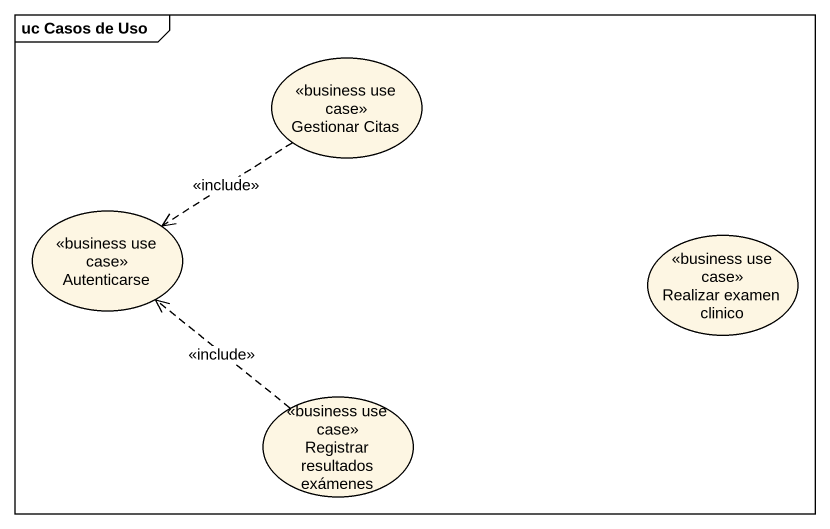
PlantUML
@startuml
mainframe uc Casos de Uso
usecase "Gestionar Citas" as Gestionar_Citas <<business use case>>
usecase Autenticarse <<business use case>>
usecase "Realizar examen clinico" as Realizar_examen_clinico <<business use case>>
usecase "Registrar resultados exámenes" as Registrar_resultados <<business use case>>
Gestionar_Citas ..> Autenticarse : <<include>>
Registrar_resultados .up.> Autenticarse : <<include>>
@enduml
